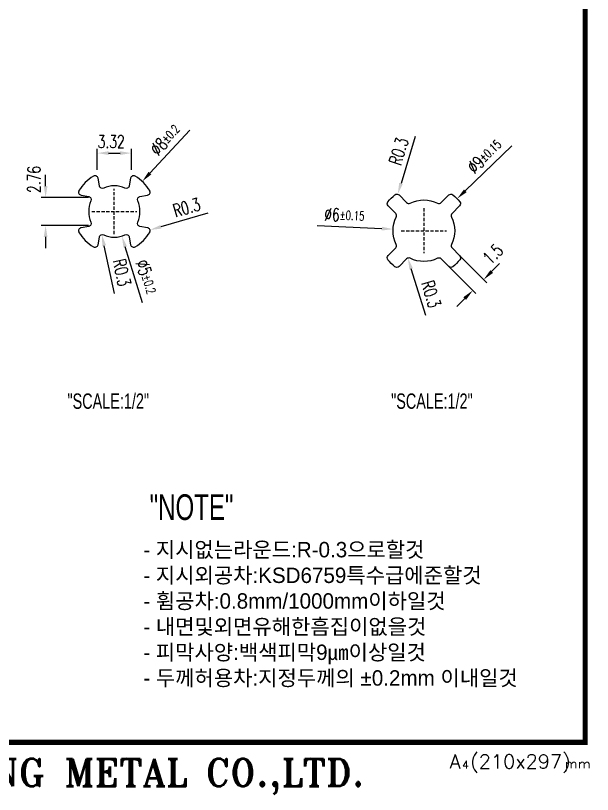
# Model space of a CAD drawing. Extents: x 358 to 554, y 1 to 280.
# Drawn here: x 441.9 to 554.3, y 1 to 152.8 of the extents above; entities that cross this region are included whole.
import ezdxf
from ezdxf.enums import TextEntityAlignment as Align

# ---------------------------------------------------------------- set-up
doc = ezdxf.new("R2010")
doc.units = 0
doc.header["$LTSCALE"] = 8
doc.linetypes.add('ACANSTGL', pattern=[0.11811023622, 0.07874015748, -0.03937007874])
doc.layers.get('0').update_dxf_attribs({"linetype": 'CONTINUOUS'})
doc.layers.get('Defpoints').update_dxf_attribs({"linetype": 'CONTINUOUS'})
doc.layers.add('4', color=7, linetype='CONTINUOUS')
doc.layers.add('외형선', color=3, linetype='CONTINUOUS')
doc.styles.add('MONOTXT', font='monotxt')
doc.styles.add('ROMANS', font='romans.shx', dxfattribs={"width": 0.7})
doc.styles.add('ROMANT', font='romant')
doc.dimstyles.new('ROMANS', dxfattribs={"dimtxt": 2.5, "dimasz": 2.2, "dimexe": 0.85, "dimexo": 0.85, "dimgap": 1, "dimtad": 1, "dimdsep": 46, "dimtxsty": 'ROMANS', "dimcen": 2.2, "dimclrd": 3, "dimclre": 3, "dimclrt": 3, "dimadec": 0, "dimazin": 0, "dimtfac": 1, "dimtix": 1, "dimtmove": 1, "dimatfit": 0, "dimfxl": 0, "dimtolj": 1, "dimarcsym": 0})

# ---------------------------------------------------------------- blocks, each defined once
blk = doc.blocks.new('*D0')
at = {"layer": '4', "color": 2, "lineweight": -2}
blk.add_line((461.1726657122684, 98.65528269708653), (459.1468480576997, 107.9708882745508), dxfattribs=at)
at = {"layer": '4', "color": 2}
blk.add_solid([(459.5051405799099, 108.0488043381881), (458.7885555354895, 107.8929722109136), (458.6793516758762, 110.1206434078118)], dxfattribs=at)
at = {"layer": 'Defpoints', "color": 0}
for p in [(458.6793516758762, 110.1206434078118), (458.8068506891008, 109.534346553286)]:
    blk.add_point(p, dxfattribs=at)
at = {"layer": '4', "color": 3, "insert": (462.5921182803673, 102.7163292187804), "char_height": 2.5, "attachment_point": 5, "rotation": 282.26880256344873, "style": 'ROMANS'}
blk.add_mtext('\\A1;R0.3', dxfattribs=at)
blk = doc.blocks.new('*D1')
at = {"layer": '4', "color": 2, "lineweight": -2}
blk.add_line((479.347028595572, 114.2754089704934), (470.1842447728467, 111.643330502353), dxfattribs=at)
at = {"layer": '4', "color": 2}
blk.add_solid([(470.0830109856105, 111.9957452647655), (470.2854785600829, 111.2909157399405), (468.0697561983716, 111.035927778936)], dxfattribs=at)
at = {"layer": 'Defpoints', "color": 0}
for p in [(467.4930774962419, 110.8702724907313), (468.0697561983716, 111.035927778936)]:
    blk.add_point(p, dxfattribs=at)
at = {"layer": '4', "color": 3, "insert": (475.2016736406795, 115.4256162311176), "char_height": 2.5, "attachment_point": 5, "rotation": 16.02710956304633, "style": 'ROMANS'}
blk.add_mtext('\\A1;R0.3', dxfattribs=at)
blk = doc.blocks.new('*D2')
at = {"layer": '4', "color": 2, "lineweight": -2}
blk.add_line((466.6251125829809, 96.8054479361837), (463.2452565492376, 107.7539627198859), dxfattribs=at)
at = {"layer": '4', "color": 2}
blk.add_solid([(463.5956090223161, 107.8621181129657), (462.8949040761592, 107.6458073268062), (462.5963241907589, 109.8560775583568)], dxfattribs=at)
at = {"layer": 'Defpoints', "color": 0}
for p in [(459.6466316522196, 119.4111450059502), (462.5963241907589, 109.8560775583568)]:
    blk.add_point(p, dxfattribs=at)
at = {"layer": '4', "color": 3, "insert": (467.4095409210574, 101.8923287299708), "char_height": 2.5, "attachment_point": 5, "rotation": 287.15569370794174, "style": 'ROMANS'}
blk.add_mtext('\\A1;∅5{\\H1.750000;±0.2}', dxfattribs=at)
blk = doc.blocks.new('*D3')
at = {"layer": '4', "color": 2, "lineweight": -2}
blk.add_line((475.8524321772364, 130.5107139615739), (468.0590262127684, 122.1109385925077), dxfattribs=at)
at = {"layer": '4', "color": 2}
blk.add_solid([(467.7902334009583, 122.3603275833706), (468.3278190245785, 121.8615496016447), (466.5626922675905, 120.4981817216469)], dxfattribs=at)
at = {"layer": 'Defpoints', "color": 0}
for p in [(466.5626922675905, 120.4981817216469), (455.6802635753878, 108.76904084266)]:
    blk.add_point(p, dxfattribs=at)
at = {"layer": '4', "color": 3, "insert": (471.0544857314839, 128.6475462473122), "char_height": 2.5, "attachment_point": 5, "rotation": 47.1444941566439, "style": 'ROMANS'}
blk.add_mtext('\\A1;∅8{\\H1.750000;±0.2}', dxfattribs=at)
blk = doc.blocks.new('*D4')
at = {"layer": '4', "color": 2, "lineweight": -2}
for p, q in [((447.7318976163593, 119.5906061161043), (447.7318976163593, 121.7906061161043)), ((456.1002695251656, 117.3906061161043), (446.8818976163593, 117.3906061161043)), ((456.1002695251631, 111.876616448202), (446.8818976163593, 111.876616448202)), ((447.7318976163593, 109.676616448202), (447.7318976163593, 107.476616448202))]:
    blk.add_line(p, q, dxfattribs=at)
at = {"layer": '4', "color": 2}
for points in [[(447.3652309496927, 119.5906061161043), (448.098564283026, 119.5906061161043), (447.7318976163593, 117.3906061161043)], [(447.3652309496927, 109.676616448202), (448.098564283026, 109.676616448202), (447.7318976163593, 111.876616448202)]]:
    blk.add_solid(points, dxfattribs=at)
at = {"layer": 'Defpoints', "color": 0}
for p in [(447.7318976163593, 117.3906061161043), (456.9502695251656, 117.3906061161043), (456.9502695251632, 111.876616448202)]:
    blk.add_point(p, dxfattribs=at)
at = {"layer": '4', "color": 3, "insert": (445.4818976163593, 120.8859774171439), "char_height": 2.5, "attachment_point": 5, "rotation": 90, "style": 'ROMANS'}
blk.add_mtext('\\A1;2.76', dxfattribs=at)
blk = doc.blocks.new('*D5')
at = {"layer": '4', "color": 2, "lineweight": -2}
for p, q in [((457.8040928136705, 122.7633747430374), (457.8040928136705, 126.8652019999604)), ((460.0040928136705, 126.0152019999604), (462.2388630293055, 126.0152019999604)), ((464.4388630293055, 122.7633747430386), (464.4388630293055, 126.8652019999604))]:
    blk.add_line(p, q, dxfattribs=at)
at = {"layer": '4', "color": 2}
for points in [[(460.0040928136705, 126.381868666627), (460.0040928136705, 125.6485353332937), (457.8040928136705, 126.0152019999604)], [(462.2388630293055, 126.381868666627), (462.2388630293055, 125.6485353332937), (464.4388630293055, 126.0152019999604)]]:
    blk.add_solid(points, dxfattribs=at)
at = {"layer": 'Defpoints', "color": 0}
for p in [(464.4388630293055, 126.0152019999604), (457.8040928136705, 121.9133747430374), (464.4388630293055, 121.9133747430386)]:
    blk.add_point(p, dxfattribs=at)
at = {"layer": '4', "color": 3, "insert": (460.5144205760201, 128.2652019999604), "char_height": 2.5, "attachment_point": 5, "style": 'ROMANS'}
blk.add_mtext('\\A1;3.32', dxfattribs=at)
blk = doc.blocks.new('*D11')
at = {"layer": '4', "color": 2, "lineweight": -2}
blk.add_line((500.631409650919, 111.9316406326753), (513.240476727524, 111.2975645665171), dxfattribs=at)
at = {"layer": '4', "color": 2}
blk.add_solid([(513.2588921380263, 111.6637684948145), (513.2220613170217, 110.9313606382196), (515.4377002973087, 111.1870721035033)], dxfattribs=at)
at = {"layer": 'Defpoints', "color": 0}
for p in [(515.4377002973087, 111.1870721035033), (527.4225561325061, 110.58438594161)]:
    blk.add_point(p, dxfattribs=at)
at = {"layer": '4', "color": 3, "insert": (505.9503350596841, 113.917009300201), "char_height": 2.5, "attachment_point": 5, "rotation": 357.1211744049826, "style": 'ROMANS'}
blk.add_mtext('\\A1;∅6{\\H1.750000;±0.15}', dxfattribs=at)
blk = doc.blocks.new('*D12')
at = {"layer": '4', "color": 2, "lineweight": -2}
blk.add_line((538.5852762656476, 127.4184698829609), (529.4946679071822, 118.6576785560888), dxfattribs=at)
at = {"layer": '4', "color": 2}
blk.add_solid([(529.2402290831674, 118.9216962245855), (529.749106731197, 118.3936608875921), (527.9105618962021, 117.1310456120002)], dxfattribs=at)
at = {"layer": 'Defpoints', "color": 0}
for p in [(527.9105618962021, 117.1310456120002), (514.9496945336346, 104.6404124330904)]:
    blk.add_point(p, dxfattribs=at)
at = {"layer": '4', "color": 3, "insert": (533.2706959445417, 125.4214991118897), "char_height": 2.5, "attachment_point": 5, "rotation": 43.94154102709146, "style": 'ROMANS'}
blk.add_mtext('\\A1;∅9{\\H1.750000;±0.15}', dxfattribs=at)
blk = doc.blocks.new('*D13')
at = {"layer": '4', "color": 2, "lineweight": -2}
for p, q in [((528.2563972501007, 106.1798808358518), (533.6754714234761, 100.7599612243627)), ((526.1349114506735, 104.0587259610657), (531.5539856240489, 98.63880634957661)), ((534.6302337952, 102.9165624423769), (536.1859900481132, 104.47207601722)), ((529.3972354899462, 97.6843804179046), (527.8414792370329, 96.12886684306147))]:
    blk.add_line(p, q, dxfattribs=at)
at = {"layer": '4', "color": 2}
for points in [[(534.3709815327261, 103.1758551511957), (534.8894860576738, 102.657269733558), (533.0744775422867, 101.3610488675338)], [(529.1379832274723, 97.9436731267235), (529.65648775242, 97.42508770908572), (530.9529917428595, 99.23989399274768)]]:
    blk.add_solid(points, dxfattribs=at)
at = {"layer": 'Defpoints', "color": 0}
for p in [(527.6554033689113, 106.7809684790229), (525.5339175694841, 104.6598136042368), (533.0744775422867, 101.3610488675338)]:
    blk.add_point(p, dxfattribs=at)
at = {"layer": '4', "color": 3, "insert": (534.8813753573381, 106.3493971805384), "char_height": 2.5, "attachment_point": 5, "rotation": 44.995530947187824, "style": 'ROMANS'}
blk.add_mtext('\\A1;1.5', dxfattribs=at)
blk = doc.blocks.new('*D14')
at = {"layer": '4', "color": 2, "lineweight": -2}
blk.add_line((519.7373692300554, 129.2316209310242), (516.9733411406376, 120.1077734331013), dxfattribs=at)
at = {"layer": '4', "color": 2}
blk.add_solid([(516.6224239291789, 120.2140822057712), (517.3242583520961, 120.0014646604314), (516.3354885046181, 118.0022701643499)], dxfattribs=at)
at = {"layer": 'Defpoints', "color": 0}
for p in [(516.1615286947946, 117.428042000145), (516.3354885046181, 118.0022701643499)]:
    blk.add_point(p, dxfattribs=at)
at = {"layer": '4', "color": 3, "insert": (516.5209258875876, 126.3747981032766), "char_height": 2.5, "attachment_point": 5, "rotation": 73.14605414636928, "style": 'ROMANS'}
blk.add_mtext('\\A1;R0.3', dxfattribs=at)
blk = doc.blocks.new('*D15')
at = {"layer": '4', "color": 2, "lineweight": -2}
blk.add_line((521.782587019482, 94.34128171941572), (518.9633806903449, 103.4482307210409), dxfattribs=at)
at = {"layer": '4', "color": 2}
blk.add_solid([(519.3136479596383, 103.5566617337001), (518.6131134210517, 103.3397997083818), (518.3127946143903, 105.5498343368006)], dxfattribs=at)
at = {"layer": 'Defpoints', "color": 0}
for p in [(518.3127946143903, 105.5498343368006), (518.4902271805604, 104.9766697143187)]:
    blk.add_point(p, dxfattribs=at)
at = {"layer": '4', "color": 3, "insert": (522.8476442271904, 98.50932653548392), "char_height": 2.5, "attachment_point": 5, "rotation": 287.2007733335274, "style": 'ROMANS'}
blk.add_mtext('\\A1;R0.3', dxfattribs=at)

msp = doc.modelspace()

# ---------------------------------------------------------------- linework, layer by layer
at = {"color": 7, "const_width": 1}
msp.add_lwpolyline([(358.8658154507287, 279.1819386290017), (552.8658154507287, 279.1819386290017), (552.8658154507287, 11.1819386290017), (358.8658154507287, 11.1819386290017)], close=True, dxfattribs=at)
at = {"layer": '4', "color": 1, "linetype": 'ACANSTGL'}
for p, q in [((461.1214779214894, 110.2336112821547), (461.1214779214894, 119.0336112821549)), ((461.1214779214876, 110.2336112821533), (461.1214779214876, 119.0336112821533)), ((456.7214779214893, 114.6336112821548), (465.5214779214892, 114.6336112821548)), ((456.7214779214877, 114.6336112821534), (465.5214779214876, 114.6336112821534)), ((521.4304714135254, 115.2857290091717), (521.4297850162892, 106.4857290359413)), ((517.030128228292, 110.8860722211748), (525.8301282015226, 110.8853858239383))]:
    msp.add_line(p, q, dxfattribs=at)
at = {"layer": '4', "color": 3}
for points in [[(454.233262164999, 118.7020856512564, 0.522502707058966), (454.6434300912584, 117.8064682627567), (456.1286614480999, 117.5387203253611, -0.4887852198420268), (456.5685629849999, 116.7002427396451, 0.2163351679808942), (456.5685629849996, 112.5669798246608, -0.4887852198417679), (456.1286614480986, 111.7285022389448), (454.6434300912589, 111.4607543015488, 0.5225027070588848), (454.2332621650004, 110.5651369130493, 0.1266138713959277), (457.0530035523892, 107.7453955256614, 0.5225027070590879), (457.9486209408888, 108.1555634519215), (458.2163688782833, 109.6407948087628, -0.488785219842097), (459.0548464639991, 110.0806963456644, 0.2163351679805341), (463.188109378977, 110.0806963456639, -0.48878521984194), (464.0265869646927, 109.6407948087619), (464.2943349020874, 108.1555634519199, 0.5225027070589419), (465.1899522905865, 107.7453955256603, 0.1266138713960086), (468.009693677978, 110.5651369130488, 0.5225027070589777), (467.5995257517194, 111.4607543015484), (466.1142943948776, 111.7285022389449, -0.4887852198418609), (465.6743928579766, 112.5669798246611, 0.2163351679809044), (465.6743928579772, 116.7002427396454, -0.4887852198420017), (466.1142943948782, 117.5387203253614), (467.59952575172, 117.8064682627571, 0.5225027070590101), (468.0096936779794, 118.702085651257, 0.1266138713959329), (465.18995229059, 121.5218270386445, 0.52250270705894), (464.2943349020907, 121.1116591123854), (464.0265869646953, 119.6264277555435, -0.4887852198419759), (463.1881093789792, 119.1865262186419, 0.2163351679807987), (459.0548464639967, 119.1865262186413, -0.4887852198421217), (458.2163688782807, 119.6264277555424), (457.9486209408854, 121.1116591123837, 0.5225027070590982), (457.0530035523853, 121.5218270386432, 0.1266138713958406)], [(516.0582561165082, 113.5583663265116, 0.3222541028478048), (515.9453660665541, 114.2498610318642), (514.4643400552528, 115.7311181003161, -0.3831100821435603), (514.4213878580148, 116.531750507608, -0.05372606194994083), (515.7852001576438, 117.8953500699726, -0.3831100821435861), (516.5858258546799, 117.8522729751023), (518.0668518659814, 116.3710159066504, 0.3222541028478022), (518.758328952145, 116.2580179853266, -0.2349805983575676), (524.1027655188626, 116.2576011209554, 0.3222541028477769), (524.7942602242152, 116.3704911709094), (526.2755172926674, 117.8515171822109, -0.3831100821436147), (527.0761496999593, 117.894469379449, -0.05372606194993337), (528.4397492623235, 116.5306570798201, -0.383110082143567), (528.3966721674532, 115.7300313827838), (526.915415099001, 114.2490053714824, 0.3222541028478081), (526.8024171776775, 113.5575282853187, -0.2349805983575441), (526.8020003133025, 108.2130917186034, 0.3222541028477805), (526.9148903632605, 107.521597013249), (528.395916374562, 106.0403399447968, -0.3831100821435305), (528.4388685718028, 105.239707537503, -0.05372606194994272), (527.0750562721688, 103.8761079751431, -0.3831100821435624), (526.2744305751347, 103.9191850700108), (524.7934045638334, 105.4004421384628, 0.3222541028477886), (524.1019274776717, 105.5134400597826, -0.2349805983575674), (518.7574909109538, 105.5138569241612, 0.322254102847851), (518.0659962055994, 105.4009668742033), (516.5847391371477, 103.919940862902, -0.383110082143571), (515.7841067298538, 103.8769886656613, -0.05372606194994506), (514.4205071674938, 105.2408009652953, -0.3831100821435968), (514.4635842623617, 106.0414266623294), (515.9448413308136, 107.5224526736306, 0.3222541028477955), (516.0578392521332, 108.2139297597923, -0.2349805983575491)]]:
    msp.add_lwpolyline(points, format="xyb", close=True, dxfattribs=at)
msp.add_arc((461.1214779214891, 114.6336112821534), 4.999999999999186, 155.5860407727797, 155.5860407727826, dxfattribs=at)

# ---------------------------------------------------------------- texts
at = {"color": 7, "style": 'ROMANT'}
for s, height, width, p, p2 in [('A (210x297)    ', 2.7, 0.8271680138954958, (526.4321428537985, 6.111661739973556), (557.5927436058331, 6.111661739973556)), ('mm           ', 1.734706708711166, 0.8105693246534458, (548.8503025098871, 6.140668837681119), (568.8704888698962, 6.140668837681119))]:
    msp.add_text(s, height=height, dxfattribs=dict(at, width=width)).set_placement(p, p2, align=Align.FIT)
msp.add_text('DAE YEONG METAL CO.,LTD.', height=5.312974335136392, dxfattribs=at).set_placement((404.2142994784805, 5.306274952938111), align=Align.MIDDLE_LEFT)
at = {"color": 7, "insert": (528.8781673163247, 7.556044266532126), "char_height": 1.5, "width": 10.5315, "attachment_point": 1, "style": 'MONOTXT'}
msp.add_mtext('\\Fromant.shx;4', dxfattribs=at)
at = {"layer": '외형선', "color": 3, "attachment_point": 4}
for s, insert, char_height, style in [('{\\fYet R|b0|i0|c129|p18;\\H0.6x;"SCALE:1/2"}', (451.9936558224263, 77.65504373074981), 5, 'ROMANS'), ('{\\fYet R|b0|i0|c129|p18;\\H0.6x;"SCALE:1/2"}', (515.0490524860616, 77.65504373074981), 5, 'ROMANS'), ('{\\fYet R|b0|i0|c129|p18;"NOTE"\\fGungsuhChe|b0|i0|c129|p17;}', (468.0006742402859, 56.98265626102693), 5, 'ROMANS'), ('\\P{\\f새굴림|b0|i0|c129|p50;\\H0.75x;- 지시없는라운드:R-0.3으로할것\\P- 지시외공차:KSD6759특수급에준할것\\P- 휨공차:0.8mm/1000mm이하일것\\P- 내면및외면유해한흠집이없을것\\P- 피막사양:백색피막9㎛이상일것\\P- 두께허용차:지정두께의 ±0.2mm 이내일것}', (466.757255790423, 39.4042267143619), 4, 'ROMANT')]:
    msp.add_mtext(s, dxfattribs=dict(at, insert=insert, char_height=char_height, style=style))

# ---------------------------------------------------------------- dimensions: what is measured, and where the dimension line sits
at = {"layer": '4'}
for p1, p2, override, picture, middle in [((455.6802635753878, 108.76904084266), (466.5626922675905, 120.4981817216469), {"dimgap": 1, "dimlfac": 0.5, "dimcen": 0, "dimclrd": 2, "dimclre": 2, "dimtol": 1, "dimlim": 0, "dimtp": 0.2, "dimtm": 0.2, "dimtfac": 0.7, "dimtix": 0, "dimtofl": 0, "dimatfit": 3}, '*D3', (471.0544857314839, 128.6475462473122)), ((514.9496945336346, 104.6404124330904), (527.9105618962021, 117.1310456120002), {"dimgap": 1, "dimlfac": 0.5, "dimcen": 0, "dimclrd": 2, "dimclre": 2, "dimtol": 1, "dimlim": 0, "dimtp": 0.15, "dimtm": 0.15, "dimtfac": 0.7, "dimtix": 0, "dimtofl": 0, "dimatfit": 3}, '*D12', (533.2706959445417, 125.4214991118897)), ((459.6466316522196, 119.4111450059502), (462.5963241907589, 109.8560775583568), {"dimgap": 1, "dimlfac": 0.5, "dimcen": 0, "dimclrd": 2, "dimclre": 2, "dimtol": 1, "dimlim": 0, "dimtp": 0.2, "dimtm": 0.2, "dimtfac": 0.7, "dimtix": 0, "dimtofl": 0, "dimatfit": 3}, '*D2', (467.4095409210574, 101.8923287299708)), ((527.4225561325061, 110.58438594161), (515.4377002973087, 111.1870721035033), {"dimgap": 1, "dimlfac": 0.5, "dimcen": 0, "dimclrd": 2, "dimclre": 2, "dimtol": 1, "dimlim": 0, "dimtp": 0.15, "dimtm": 0.15, "dimtfac": 0.7, "dimtix": 0, "dimtofl": 0, "dimatfit": 3}, '*D11', (505.9503350596841, 113.917009300201))]:
    dim = msp.add_diameter_dim_2p(p1=p1, p2=p2, dimstyle='ROMANS', override=override, dxfattribs=at)
    dim.commit()
    dim.dimension.update_dxf_attribs({"geometry": picture, "text_midpoint": middle})
dim = msp.add_linear_dim(base=(464.4388630293055, 126.0152019999604), p1=(457.8040928136705, 121.9133747430374), p2=(464.4388630293055, 121.9133747430386), dimstyle='ROMANS', override={"dimlfac": 0.5, "dimcen": 0, "dimclrd": 2, "dimclre": 2, "dimtix": 0, "dimtofl": 0, "dimatfit": 3}, dxfattribs=at)
dim.commit()
dim.dimension.update_dxf_attribs({"geometry": '*D5', "text_midpoint": (460.5144205760201, 126.0152019999604), "dimtype": 128})
for center, mpoint, picture, middle in [((516.1615286947946, 117.428042000145), (516.3354885046181, 118.0022701643499), '*D14', (516.5209258875876, 126.3747981032766)), ((467.4930774962419, 110.8702724907313), (468.0697561983716, 111.035927778936), '*D1', (475.2016736406795, 115.4256162311176))]:
    dim = msp.add_radius_dim(center=center, mpoint=mpoint, dimstyle='ROMANS', override={"dimlfac": 0.5, "dimcen": 0, "dimclrd": 2, "dimclre": 2, "dimtix": 0, "dimtofl": 0, "dimatfit": 3}, dxfattribs=at)
    dim.commit()
    dim.dimension.update_dxf_attribs({"geometry": picture, "text_midpoint": middle})
for base, p1, p2, angle, picture, middle, dimtype in [((447.7318976163593, 117.3906061161043), (456.9502695251632, 111.876616448202), (456.9502695251656, 117.3906061161043), 90, '*D4', (447.7318976163593, 120.8859774171439), 128), ((533.0744775422867, 101.3610488675338), (525.5339175694841, 104.6598136042368), (527.6554033689113, 106.7809684790228), 44.99553094718705, '*D13', (536.4722415134277, 104.758282830968), 129)]:
    dim = msp.add_linear_dim(base=base, p1=p1, p2=p2, angle=angle, dimstyle='ROMANS', override={"dimlfac": 0.5, "dimcen": 0, "dimclrd": 2, "dimclre": 2, "dimtix": 0, "dimtofl": 0, "dimatfit": 3}, dxfattribs=at)
    dim.commit()
    dim.dimension.update_dxf_attribs({"geometry": picture, "text_midpoint": middle, "dimtype": dimtype})
for center, mpoint, picture, middle in [((458.8068506891008, 109.534346553286), (458.6793516758762, 110.1206434078118), '*D0', (460.3935050758959, 102.2382079191882)), ((518.4902271805604, 104.9766697143187), (518.3127946143903, 105.5498343368006), '*D15', (520.6982768928908, 97.84395441234847))]:
    dim = msp.add_radius_dim(center=center, mpoint=mpoint, dimstyle='ROMANS', override={"dimlfac": 0.5, "dimcen": 0, "dimclrd": 2, "dimclre": 2, "dimtix": 0, "dimtofl": 0, "dimatfit": 3}, dxfattribs=at)
    dim.commit()
    dim.dimension.update_dxf_attribs({"geometry": picture, "text_midpoint": middle, "dimtype": 132})

doc.saveas('drawing.dxf')
